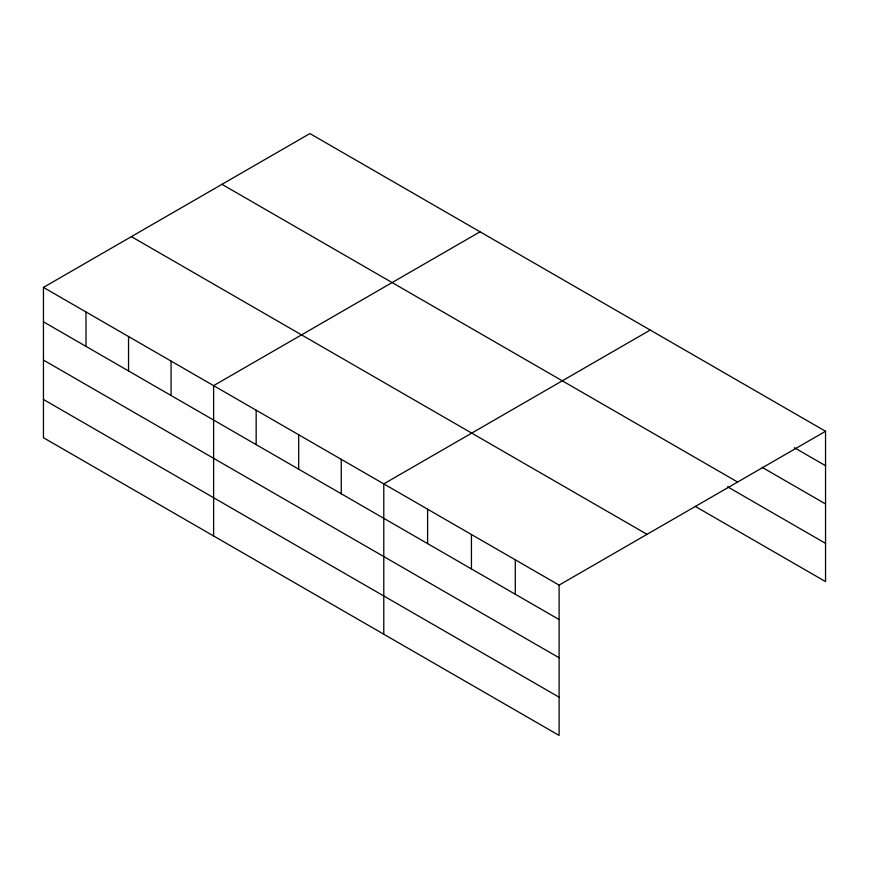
<?xml version="1.0" encoding="UTF-8"?>
<svg xmlns="http://www.w3.org/2000/svg" width="869" height="869" viewBox="0 0 869 869"><rect width="100%" height="100%" fill="white"/><g stroke="black" fill="none" stroke-linecap="round" stroke-linejoin="round"><path stroke-width="1.3" d="M559.104 657.779L559.104 585.109L43.45 287.4L43.45 437.726L559.104 735.435L559.104 657.779L43.45 360.07M695.211 506.355L825.55 581.6L825.55 431.274L309.896 133.565L43.45 287.4M480.057 231.806L213.611 385.64L213.611 535.967M650.229 330.057L383.783 483.881L383.783 634.218M559.104 585.109L825.55 431.274M794.407 447.731L825.55 465.708M762.113 467.326L825.55 503.955M221.964 184.326L737.618 482.034M727.505 486.759L825.55 543.353M131.382 236.629L647.036 534.337M43.45 321.823L559.104 619.543M43.45 399.479L559.104 697.188M515.274 559.799L515.274 594.233M471.443 534.5L471.443 568.923M427.613 509.191L427.613 543.625M341.245 459.321L341.245 493.755M298.697 434.761L298.697 469.195M256.159 410.201L256.159 444.635M171.074 361.08L171.074 395.514M128.536 336.52L128.536 370.954M85.988 311.96L85.988 346.383"/></g></svg>
